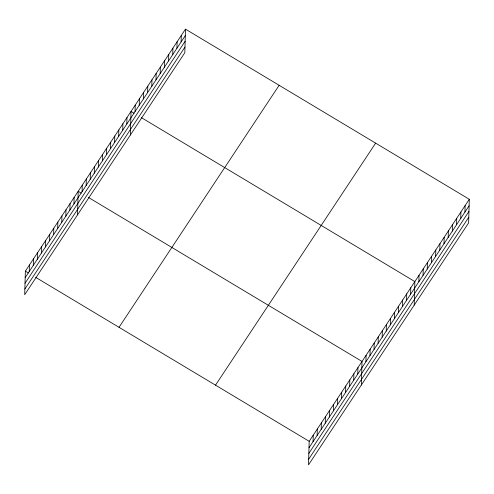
<?xml version="1.0" encoding="UTF-8"?>
<svg xmlns="http://www.w3.org/2000/svg" width="494" height="494" viewBox="0 0 494 494"><rect width="100%" height="100%" fill="white"/><g stroke="black" fill="none" stroke-linecap="round" stroke-linejoin="round"><path stroke-width="0.74" d="M185.478 29.146L25.361 271.163L24.7 294.708L184.824 52.691L185.478 29.146L469.3 199.292L468.639 222.837L308.522 464.854L309.176 441.309L469.3 199.292M29.245 271.484L29.424 265.019M33.308 265.34L33.487 258.875M37.371 259.196L37.55 252.73M41.434 253.058L41.613 246.592M45.497 246.914L45.683 240.448M49.567 240.769L49.746 234.304M53.63 234.625L53.809 228.16M57.693 228.481L57.872 222.016M61.756 222.337L61.941 215.872M65.826 216.193L66.005 209.728M69.889 210.049L70.068 203.584M73.952 203.905L74.131 197.439M77.539 214.841L78.2 191.302L81.238 193.123M82.084 191.623L82.263 185.157M86.147 185.478L86.327 179.013M90.211 179.334L90.39 172.869M94.274 173.19L94.459 166.725M98.343 167.046L98.522 160.581M102.406 160.902L102.585 154.437M106.469 154.758L106.648 148.293M110.533 148.614L110.718 142.149M114.602 142.47L114.781 136.004M118.665 136.325L118.844 129.866M122.728 130.188L122.907 123.722M126.791 124.043L126.977 117.578M130.379 134.979L131.04 111.434L134.078 113.256M135.047 111.57L135.226 105.105M139.234 105.241L139.413 98.775M143.421 98.911L143.6 92.446M147.607 92.582L147.792 86.117M151.8 86.252L151.979 79.787M155.987 79.917L156.166 73.458M160.173 73.587L160.352 67.128M164.36 67.258L164.539 60.793M168.547 60.929L168.732 54.464M172.733 54.599L172.919 48.134M176.926 48.27L177.105 41.805M181.113 41.941L181.292 35.475M313.06 441.63L313.239 435.165M317.123 435.486L317.309 429.02M321.193 429.342L321.372 422.876M325.256 423.197L325.435 416.732M329.319 417.053L329.498 410.588M333.382 410.909L333.567 404.444M337.451 404.771L337.63 398.306M341.515 398.627L341.694 392.162M345.578 392.483L345.757 386.018M349.641 386.339L349.826 379.874M353.71 380.195L353.889 373.73M357.773 374.051L357.952 367.585M361.361 384.987L362.016 361.441L88.537 197.495M365.9 361.762L366.085 355.297M369.969 355.618L370.148 349.153M374.032 349.474L374.211 343.015M378.095 343.336L378.274 336.871M382.158 337.192L382.344 330.727M386.228 331.048L386.407 324.583M390.291 324.904L390.47 318.439M394.354 318.76L394.533 312.294M398.417 312.616L398.602 306.15M402.486 306.471L402.666 300.006M406.55 300.327L406.729 293.862M410.613 294.183L410.792 287.718M414.2 305.119L414.861 281.58L141.377 117.634M418.863 281.71L419.048 275.244M423.055 275.38L423.235 268.915M427.242 269.051L427.421 262.586M431.429 262.722L431.608 256.256M435.615 256.392L435.794 249.927M439.802 250.063L439.987 243.598M443.995 243.733L444.174 237.268M448.182 237.404L448.361 230.939M452.368 231.075L452.547 224.609M456.555 224.745L456.734 218.28M460.741 218.416L460.927 211.951M464.934 212.087L465.113 205.621M25.175 277.628L185.299 35.611M25.021 283.266L185.145 41.249M24.854 289.07L184.978 47.054M119.017 327.312L279.141 85.295M215.52 385.159L375.638 143.143M308.997 447.774L469.121 205.757M308.843 453.412L468.96 211.395M308.676 459.216L468.8 217.199M25.361 271.163L28.399 272.984M35.698 277.362L309.176 441.309"/></g></svg>
